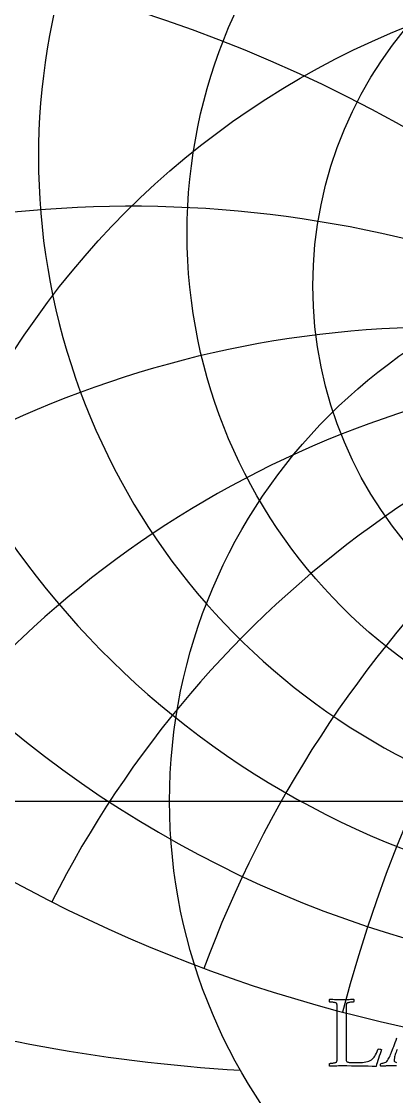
# Model space of a CAD drawing. Header units: millimetres. Extents: x -32.4 to 32.3, y -32.4 to 33.4.
# Drawn here: x -17.39 to -7.97, y -7.4 to 19.53 of the extents above; entities that cross this region are included whole.
import ezdxf

# ---------------------------------------------------------------- set-up
doc = ezdxf.new("R2010")
doc.units = ezdxf.units.MM
for name, color, linetype in [('CUT_OUTER', 1, 'Continuous'), ('ENGRAVE', 7, 'Continuous'), ('ENGRAVE_FINE', 8, 'Continuous'), ('TEXT', 5, 'Continuous')]:
    doc.layers.add(name, color=color, linetype=linetype)

msp = doc.modelspace()

# ---------------------------------------------------------------- linework, layer by layer
at = {"layer": 'CUT_OUTER'}
msp.add_arc((-0.0002, -0.0001), 32.35, 127.26523, 87.73645, dxfattribs=at)
at = {"layer": 'ENGRAVE'}
msp.add_lwpolyline([(-31.9, 0), (31.9, 0)], dxfattribs=at)
for centre, radius in [((0, 0), 31.9), ((0, 14.2317), 13.2287), ((0, 12.9152), 10.0734), ((0, 0), 20.8814), ((0, 0), 13.6687)]:
    msp.add_circle(centre, radius, dxfattribs=at)
for centre, radius, start, end in [((0, 16.1373), 16.9577, 120.8977, 59.1023), ((0, 18.9436), 21.6001, 166.41795, 13.58205), ((0, 23.2536), 27.7874, 193.20712, 346.79288), ((0, -14.3514), 25.3376, 34.5, 145.5), ((0, -14.3514), 25.3376, 34.5, 145.5), ((0, 30.3826), 36.8665, 214.36875, 325.63125), ((-9.3916, 35.0498), 41.8656, 237.47875, 266.57752)]:
    msp.add_arc(centre, radius, start, end, dxfattribs=at)
at = {"layer": 'ENGRAVE_FINE'}
for centre, radius, start, end in [((-43.8861, -14.3514), 50.6753, 9.51216, 56.21383), ((-43.8861, -14.3514), 50.6753, 9.51216, 56.21383), ((-25.3376, -14.3514), 35.8328, 14.65792, 87.25322), ((-25.3376, -14.3514), 35.8328, 14.65792, 87.25322), ((25.3376, -14.3514), 35.8328, 92.74678, 165.34208), ((25.3376, -14.3514), 35.8328, 92.74678, 165.34208), ((-14.6287, -14.3514), 29.2574, 20.32714, 122.01034), ((-14.6287, -14.3514), 29.2574, 20.32714, 122.01034), ((14.6287, -14.3514), 29.2574, 57.98966, 159.67286), ((14.6287, -14.3514), 29.2574, 57.98966, 159.67286), ((-6.7892, -14.3514), 26.2314, 26.80301, 135.93736), ((-6.7892, -14.3514), 26.2314, 26.80301, 135.93736), ((6.7892, -14.3514), 26.2314, 44.06264, 153.19699), ((6.7892, -14.3514), 26.2314, 44.06264, 153.19699), ((0, 66.8595), 77.157, 245.733951, 294.266049)]:
    msp.add_arc(centre, radius, start, end, dxfattribs=at)
at = {"layer": 'TEXT'}
msp.add_lwpolyline([(-9.2397, -6.34), (-9.2397, -6.3429), (-9.2397, -6.3465), (-9.2397, -6.3507), (-9.2397, -6.3556), (-9.2397, -6.3681), (-9.2397, -6.3824), (-9.2397, -6.3986), (-9.2397, -6.4164), (-9.2395, -6.4348), (-9.239, -6.4524), (-9.2382, -6.4691), (-9.2371, -6.4851), (-9.2355, -6.499), (-9.2332, -6.5097), (-9.2303, -6.5171), (-9.2267, -6.5214), (-9.213, -6.5295), (-9.1979, -6.5359), (-9.1813, -6.5405), (-9.1633, -6.5434), (-9.1418, -6.5451), (-9.115, -6.5463), (-9.0829, -6.547), (-9.0454, -6.5473), (-8.9029, -6.5473), (-8.8658, -6.5462), (-8.8268, -6.543), (-8.7861, -6.5378), (-8.7436, -6.5304), (-8.7024, -6.5208), (-8.6656, -6.5087), (-8.6331, -6.4942), (-8.6051, -6.4773), (-8.5821, -6.4589), (-8.56, -6.4372), (-8.5388, -6.4122), (-8.5183, -6.3841), (-8.4988, -6.3517), (-8.4804, -6.3141), (-8.4632, -6.2714), (-8.447, -6.2235), (-8.4428, -6.2167), (-8.4354, -6.2118), (-8.4247, -6.2089), (-8.4108, -6.2079), (-8.3894, -6.2089), (-8.3719, -6.2118), (-8.3583, -6.2167), (-8.3486, -6.2235), (-8.3671, -6.2761), (-8.3865, -6.3303), (-8.4066, -6.3862), (-8.4276, -6.4436), (-8.4471, -6.4998), (-8.4629, -6.5518), (-8.475, -6.5995), (-8.4833, -6.6431), (-8.5855, -6.6428), (-8.6873, -6.6418), (-8.7888, -6.6402), (-8.89, -6.6379), (-8.9942, -6.6356), (-9.105, -6.634), (-9.2222, -6.6331), (-9.3459, -6.6327), (-9.3888, -6.633), (-9.4294, -6.6337), (-9.4678, -6.6349), (-9.5039, -6.6366), (-9.5392, -6.6383), (-9.5751, -6.6395), (-9.6117, -6.6403), (-9.649, -6.6405), (-9.6534, -6.6344), (-9.6564, -6.6263), (-9.6579, -6.6162), (-9.658, -6.6042), (-9.657, -6.5923), (-9.6551, -6.5822), (-9.6524, -6.5741), (-9.649, -6.568), (-9.6396, -6.5677), (-9.6269, -6.567), (-9.6111, -6.5658), (-9.592, -6.5641), (-9.5715, -6.5617), (-9.5515, -6.5586), (-9.532, -6.5546), (-9.513, -6.5498), (-9.4964, -6.5445), (-9.4841, -6.5388), (-9.4763, -6.5328), (-9.4728, -6.5265), (-9.4682, -6.5099), (-9.4647, -6.4909), (-9.4624, -6.4697), (-9.4612, -6.4462), (-9.4606, -6.4211), (-9.4602, -6.3951), (-9.4599, -6.368), (-9.4599, -6.34), (-9.4599, -5.2599), (-9.4599, -5.2318), (-9.4602, -5.2045), (-9.4606, -5.178), (-9.4612, -5.1524), (-9.4624, -5.1283), (-9.4647, -5.1067), (-9.4682, -5.0875), (-9.4728, -5.0708), (-9.4763, -5.0635), (-9.4841, -5.0572), (-9.4964, -5.0518), (-9.513, -5.0475), (-9.532, -5.0438), (-9.5515, -5.0407), (-9.5715, -5.038), (-9.592, -5.0358), (-9.6111, -5.0341), (-9.6269, -5.0329), (-9.6396, -5.0322), (-9.649, -5.0319), (-9.6524, -5.0258), (-9.6551, -5.0177), (-9.657, -5.0076), (-9.658, -4.9957), (-9.6579, -4.9837), (-9.6564, -4.9736), (-9.6534, -4.9655), (-9.649, -4.9594), (-9.6103, -4.9608), (-9.5719, -4.9623), (-9.5338, -4.964), (-9.4961, -4.9659), (-9.4587, -4.9676), (-9.4217, -4.9688), (-9.3849, -4.9695), (-9.3485, -4.9697), (-9.3112, -4.9695), (-9.2743, -4.9688), (-9.238, -4.9676), (-9.2021, -4.9659), (-9.1661, -4.964), (-9.1293, -4.9623), (-9.0916, -4.9608), (-9.0532, -4.9594), (-9.0487, -4.9655), (-9.0457, -4.9736), (-9.0442, -4.9837), (-9.0441, -4.9957), (-9.0452, -5.0076), (-9.047, -5.0177), (-9.0497, -5.0258), (-9.0532, -5.0319), (-9.0626, -5.0322), (-9.0752, -5.0329), (-9.0911, -5.0341), (-9.1102, -5.0358), (-9.1306, -5.038), (-9.1503, -5.0407), (-9.1694, -5.0438), (-9.1879, -5.0475), (-9.2041, -5.0518), (-9.2164, -5.0572), (-9.2248, -5.0635), (-9.2293, -5.0708), (-9.2328, -5.0847), (-9.2355, -5.1006), (-9.2373, -5.1184), (-9.2384, -5.1381), (-9.239, -5.1593), (-9.2394, -5.1815), (-9.2396, -5.2047), (-9.2397, -5.2288), (-9.2397, -5.2327), (-9.2397, -5.2366), (-9.2397, -5.2404), (-9.2397, -5.2443), (-9.2397, -5.2482), (-9.2397, -5.2521), (-9.2397, -5.256), (-9.2397, -5.2599)], close=True, dxfattribs=at)
for points in [[(-7.9704, -6.6327), (-7.9879, -6.6314), (-8.0054, -6.6301), (-8.0243, -6.629), (-8.0459, -6.6282), (-8.0702, -6.6277), (-8.0973, -6.6276), (-8.1247, -6.6277), (-8.1498, -6.6282), (-8.1726, -6.629), (-8.1932, -6.6301), (-8.2126, -6.6314), (-8.232, -6.6327), (-8.2515, -6.634), (-8.2709, -6.6353), (-8.2916, -6.6366), (-8.3149, -6.6379), (-8.3408, -6.6392), (-8.3693, -6.6405), (-8.3716, -6.6365), (-8.3732, -6.6298), (-8.3742, -6.6204), (-8.3745, -6.6081), (-8.3742, -6.5954), (-8.3732, -6.5845), (-8.3716, -6.5753), (-8.3693, -6.568), (-8.3557, -6.5672), (-8.3379, -6.5651), (-8.3161, -6.5614), (-8.2903, -6.5563), (-8.2648, -6.5496), (-8.244, -6.5411), (-8.2279, -6.5308), (-8.2165, -6.5188), (-8.1978, -6.4934), (-8.1806, -6.4666), (-8.1648, -6.4384), (-8.1504, -6.4087), (-8.1369, -6.3778), (-8.1236, -6.3462), (-8.1104, -6.3137), (-8.0973, -6.2805), (-8.0973, -6.2805), (-8.0958, -6.2765), (-8.0912, -6.2646), (-8.0835, -6.2448), (-8.0727, -6.217), (-8.0594, -6.1824), (-8.0439, -6.1422), (-8.0264, -6.0963), (-8.0067, -6.0447), (-7.9852, -5.9888), (-7.9623, -5.9298)], [(-7.9616, -6.2184), (-7.974, -6.2523), (-7.9856, -6.2851), (-7.9963, -6.3167), (-8.0069, -6.3478), (-8.0154, -6.3763), (-8.0218, -6.4022), (-8.0261, -6.4255), (-8.0289, -6.4464), (-8.031, -6.465), (-8.0322, -6.4814), (-8.0326, -6.4954), (-8.0301, -6.509), (-8.0226, -6.521), (-8.01, -6.5316), (-7.9924, -6.5408), (-7.9722, -6.5485)]]:
    msp.add_lwpolyline(points, dxfattribs=at)

doc.saveas('drawing.dxf')
